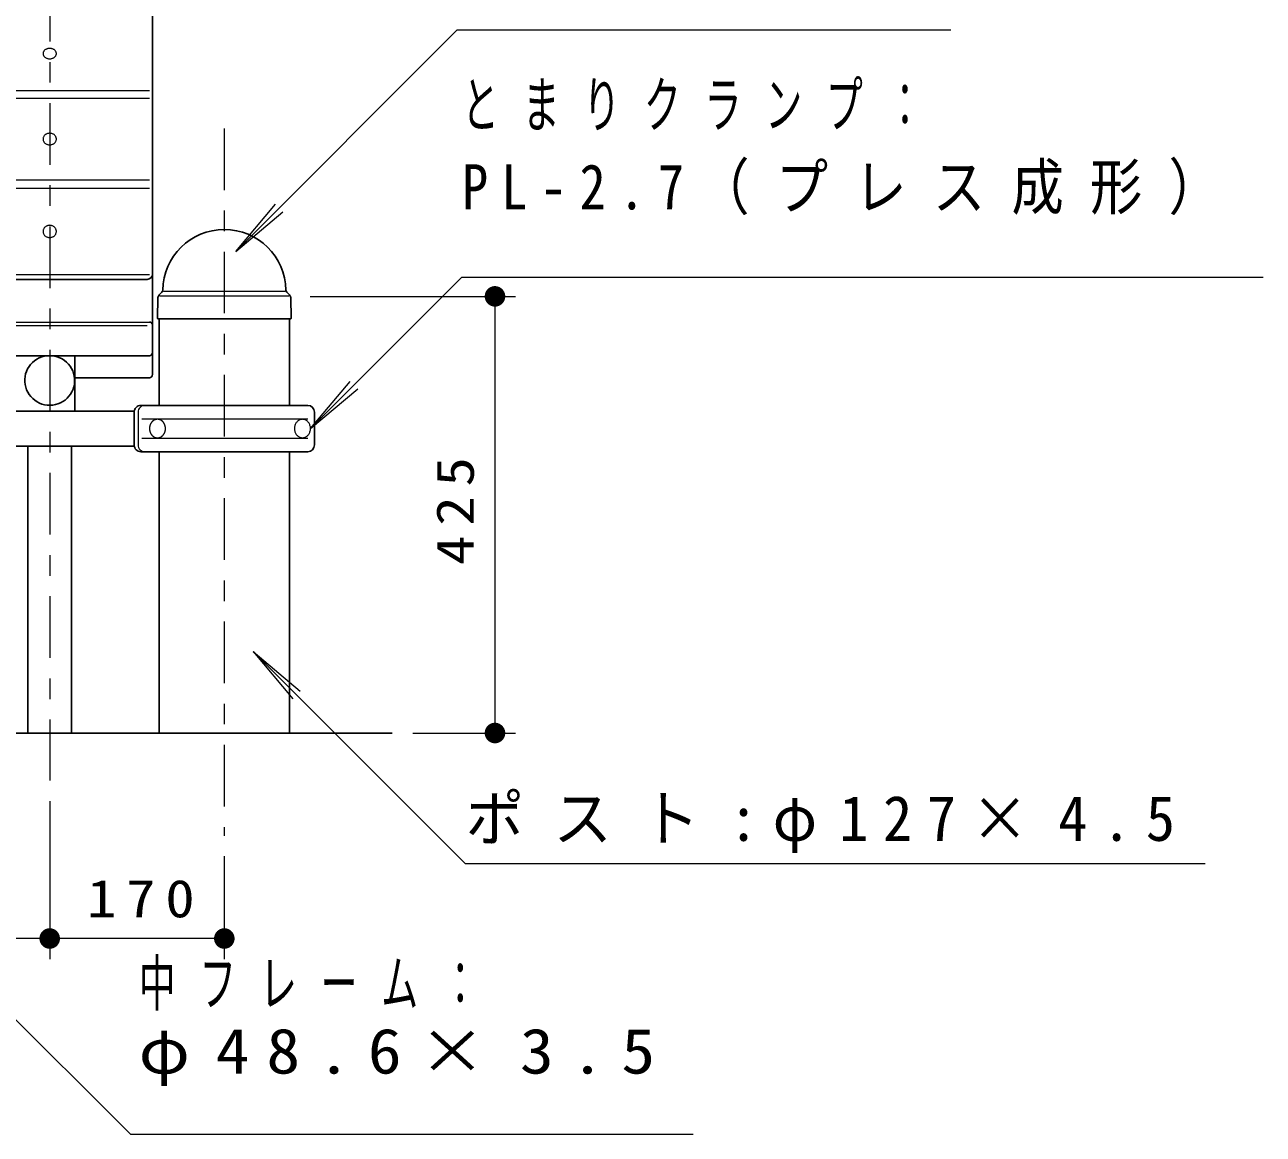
# Model space of a CAD drawing. Units: millimetres on the paper, scale 1:20. Extents: x -365 to 0, y -19 to 257.
# Drawn here: x -239.2 to -178.9, y 62.3 to 116.3 of the extents above; entities that cross this region are included whole.
import ezdxf

# ---------------------------------------------------------------- set-up
doc = ezdxf.new("R2010")
doc.units = ezdxf.units.MM
doc.linetypes.add('USER2', pattern=[6, 3, -1, 1, -1])
doc.layers.add('LY_1', color=7, linetype='Continuous', lineweight=13)
doc.styles.add('ＭＳ ゴシック', font='')
doc.styles.get('ＭＳ ゴシック').set_extended_font_data('MS Gothic')

# ---------------------------------------------------------------- blocks, each defined once
blk = doc.blocks.new('filled_dot')
at = {"color": 0, "linetype": 'Continuous', "lineweight": -2, "const_width": 1.25}
blk.add_lwpolyline([(-0.625, 0, 1), (0.625, 0, 1)], format="xyb", close=True, dxfattribs=at)

msp = doc.modelspace()

# ---------------------------------------------------------------- linework, layer by layer
at = {"layer": 'LY_1', "linetype": 'USER2'}
for p, q in [((-237.944, 130.501), (-237.944, 79.529)), ((-229.444, 111.271), (-229.444, 76.846))]:
    msp.add_line(p, q, dxfattribs=at)
at = {"layer": 'LY_1', "lineweight": 25}
for p, q in [((-232.944, 99.286), (-232.944, 125.272)), ((-306.55, 103.923), (-233.194, 103.923)), ((-232.615, 103.175), (-232.487, 103.302)), ((-226.273, 103.175), (-226.401, 103.302)), ((-232.694, 102.021), (-232.673, 103.037)), ((-226.194, 102.021), (-226.214, 103.037)), ((-232.669, 101.996), (-226.219, 101.996)), ((-232.619, 101.996), (-232.619, 97.788)), ((-226.269, 101.996), (-226.269, 97.788)), ((-307.794, 100.205), (-233.094, 100.205)), ((-236.729, 100.205), (-236.729, 97.513)), ((-236.729, 99.136), (-233.094, 99.136)), ((-233.507, 97.788), (-225.381, 97.788)), ((-307.056, 97.513), (-233.832, 97.513)), ((-233.832, 97.464), (-233.832, 95.863)), ((-225.056, 97.463), (-225.056, 95.863)), ((-307.056, 95.813), (-233.832, 95.813)), ((-239.011, 95.813), (-239.011, 81.846)), ((-236.876, 95.813), (-236.876, 81.846)), ((-233.507, 95.538), (-225.381, 95.538)), ((-232.619, 95.538), (-232.619, 81.846)), ((-226.269, 95.538), (-226.269, 81.846)), ((-319.619, 81.846), (-221.269, 81.846))]:
    msp.add_line(p, q, dxfattribs=at)
at = {"layer": 'LY_1'}
for p, q in [((-218.105, 116.063), (-228.888, 105.28)), ((-218.105, 116.063), (-194.077, 116.063)), ((-303.865, 113.117), (-233.094, 113.117)), ((-303.865, 112.739), (-233.094, 112.739)), ((-303.865, 108.765), (-233.094, 108.765)), ((-303.865, 108.356), (-233.094, 108.356)), ((-228.888, 105.28), (-226.959, 107.578)), ((-228.888, 105.28), (-226.59, 107.208)), ((-306.119, 104.158), (-233.094, 104.158)), ((-217.884, 104.029), (-225.25, 96.663)), ((-217.884, 104.029), (-178.872, 104.029)), ((-232.601, 103.118), (-226.287, 103.118)), ((-232.4, 103.346), (-226.488, 103.346)), ((-225.269, 103.096), (-215.269, 103.096)), ((-216.269, 103.096), (-216.269, 81.846)), ((-270.444, 101.846), (-233.094, 101.846)), ((-270.444, 101.677), (-233.194, 101.677)), ((-225.25, 96.663), (-223.322, 98.961)), ((-225.25, 96.663), (-222.952, 98.591)), ((-234.018, 62.322), (-269.788, 97.985)), ((-233.643, 97.463), (-233.643, 95.863)), ((-233.455, 97.138), (-225.381, 97.138)), ((-233.455, 96.188), (-225.381, 96.188)), ((-228.047, 85.806), (-226.116, 83.51)), ((-228.047, 85.806), (-225.747, 83.881)), ((-217.716, 75.5), (-228.047, 85.806)), ((-220.269, 81.846), (-215.269, 81.846)), ((-237.944, 78.529), (-237.944, 70.846)), ((-237.944, 78.529), (-237.944, 70.846)), ((-229.444, 75.846), (-229.444, 70.846)), ((-217.716, 75.5), (-181.703, 75.5)), ((-237.944, 71.846), (-302.944, 71.846)), ((-229.444, 71.846), (-237.944, 71.846)), ((-234.018, 62.322), (-206.616, 62.322))]:
    msp.add_line(p, q, dxfattribs=at)
for points in [[(-237.619, 114.91), (-237.62, 114.932), (-237.624, 114.953), (-237.63, 114.975), (-237.639, 114.996), (-237.649, 115.016), (-237.662, 115.036), (-237.678, 115.055), (-237.695, 115.072), (-237.714, 115.088), (-237.735, 115.103), (-237.758, 115.117), (-237.781, 115.129), (-237.807, 115.139), (-237.833, 115.147), (-237.86, 115.154), (-237.888, 115.159), (-237.916, 115.162), (-237.944, 115.163), (-237.972, 115.162), (-238, 115.159), (-238.028, 115.154), (-238.055, 115.147), (-238.081, 115.139), (-238.106, 115.129), (-238.13, 115.117), (-238.153, 115.103), (-238.174, 115.088), (-238.193, 115.072), (-238.21, 115.055), (-238.225, 115.036), (-238.238, 115.016), (-238.249, 114.996), (-238.258, 114.975), (-238.264, 114.953), (-238.268, 114.932), (-238.269, 114.91), (-238.268, 114.887), (-238.264, 114.866), (-238.258, 114.844), (-238.249, 114.823), (-238.238, 114.803), (-238.225, 114.783), (-238.21, 114.764), (-238.193, 114.747), (-238.174, 114.731), (-238.153, 114.716), (-238.13, 114.702), (-238.106, 114.69), (-238.081, 114.68), (-238.055, 114.672), (-238.028, 114.665), (-238, 114.66), (-237.972, 114.657), (-237.944, 114.657), (-237.916, 114.657), (-237.888, 114.66), (-237.86, 114.665), (-237.833, 114.672), (-237.807, 114.68), (-237.781, 114.69), (-237.758, 114.702), (-237.735, 114.716), (-237.714, 114.731), (-237.695, 114.747), (-237.678, 114.764), (-237.662, 114.783), (-237.649, 114.803), (-237.639, 114.823), (-237.63, 114.844), (-237.624, 114.866), (-237.62, 114.887)], [(-237.619, 110.752), (-237.62, 110.776), (-237.624, 110.8), (-237.63, 110.824), (-237.639, 110.848), (-237.649, 110.87), (-237.662, 110.892), (-237.678, 110.913), (-237.695, 110.932), (-237.714, 110.95), (-237.735, 110.967), (-237.758, 110.982), (-237.781, 110.995), (-237.807, 111.006), (-237.833, 111.015), (-237.86, 111.023), (-237.888, 111.028), (-237.916, 111.031), (-237.944, 111.032), (-237.972, 111.031), (-238, 111.028), (-238.028, 111.023), (-238.055, 111.015), (-238.081, 111.006), (-238.106, 110.995), (-238.13, 110.982), (-238.153, 110.967), (-238.174, 110.95), (-238.193, 110.932), (-238.21, 110.913), (-238.225, 110.892), (-238.238, 110.87), (-238.249, 110.848), (-238.258, 110.824), (-238.264, 110.8), (-238.268, 110.776), (-238.269, 110.752), (-238.268, 110.727), (-238.264, 110.703), (-238.258, 110.679), (-238.249, 110.656), (-238.238, 110.633), (-238.225, 110.612), (-238.21, 110.591), (-238.193, 110.571), (-238.174, 110.553), (-238.153, 110.537), (-238.13, 110.522), (-238.106, 110.509), (-238.081, 110.498), (-238.055, 110.488), (-238.028, 110.481), (-238, 110.476), (-237.972, 110.472), (-237.944, 110.471), (-237.916, 110.472), (-237.888, 110.476), (-237.86, 110.481), (-237.833, 110.488), (-237.807, 110.498), (-237.781, 110.509), (-237.758, 110.522), (-237.735, 110.537), (-237.714, 110.553), (-237.695, 110.571), (-237.678, 110.591), (-237.662, 110.612), (-237.649, 110.633), (-237.639, 110.656), (-237.63, 110.679), (-237.624, 110.703), (-237.62, 110.727)], [(-237.619, 106.257), (-237.62, 106.283), (-237.624, 106.308), (-237.63, 106.333), (-237.639, 106.358), (-237.649, 106.382), (-237.662, 106.405), (-237.678, 106.427), (-237.695, 106.447), (-237.714, 106.466), (-237.735, 106.484), (-237.758, 106.499), (-237.781, 106.513), (-237.807, 106.525), (-237.833, 106.535), (-237.86, 106.543), (-237.888, 106.549), (-237.916, 106.552), (-237.944, 106.553), (-237.972, 106.552), (-238, 106.549), (-238.028, 106.543), (-238.055, 106.535), (-238.081, 106.525), (-238.106, 106.513), (-238.13, 106.499), (-238.153, 106.484), (-238.174, 106.466), (-238.193, 106.447), (-238.21, 106.427), (-238.225, 106.405), (-238.238, 106.382), (-238.249, 106.358), (-238.258, 106.333), (-238.264, 106.308), (-238.268, 106.283), (-238.269, 106.257), (-238.268, 106.231), (-238.264, 106.205), (-238.258, 106.18), (-238.249, 106.155), (-238.238, 106.131), (-238.225, 106.109), (-238.21, 106.087), (-238.193, 106.066), (-238.174, 106.047), (-238.153, 106.03), (-238.13, 106.014), (-238.106, 106), (-238.081, 105.988), (-238.055, 105.978), (-238.028, 105.971), (-238, 105.965), (-237.972, 105.962), (-237.944, 105.96), (-237.916, 105.962), (-237.888, 105.965), (-237.86, 105.971), (-237.833, 105.978), (-237.807, 105.988), (-237.781, 106), (-237.758, 106.014), (-237.735, 106.03), (-237.714, 106.047), (-237.695, 106.066), (-237.678, 106.087), (-237.662, 106.109), (-237.649, 106.131), (-237.639, 106.155), (-237.63, 106.18), (-237.624, 106.205), (-237.62, 106.231)], [(-225.64, 97.113), (-225.674, 97.111), (-225.708, 97.106), (-225.741, 97.098), (-225.773, 97.086), (-225.805, 97.071), (-225.835, 97.053), (-225.864, 97.032), (-225.89, 97.008), (-225.916, 96.981), (-225.939, 96.952), (-225.959, 96.921), (-225.977, 96.888), (-225.993, 96.853), (-226.006, 96.817), (-226.016, 96.779), (-226.024, 96.741), (-226.028, 96.702), (-226.03, 96.663), (-226.028, 96.624), (-226.024, 96.585), (-226.016, 96.546), (-226.006, 96.509), (-225.993, 96.473), (-225.977, 96.438), (-225.959, 96.405), (-225.939, 96.374), (-225.916, 96.345), (-225.89, 96.318), (-225.864, 96.294), (-225.835, 96.273), (-225.805, 96.255), (-225.773, 96.24), (-225.741, 96.228), (-225.708, 96.22), (-225.674, 96.215), (-225.64, 96.213), (-225.606, 96.215), (-225.572, 96.22), (-225.539, 96.228), (-225.507, 96.24), (-225.475, 96.255), (-225.445, 96.273), (-225.416, 96.294), (-225.389, 96.318), (-225.364, 96.345), (-225.341, 96.374), (-225.321, 96.405), (-225.302, 96.438), (-225.287, 96.473), (-225.274, 96.509), (-225.264, 96.546), (-225.256, 96.585), (-225.252, 96.624), (-225.25, 96.663), (-225.252, 96.702), (-225.256, 96.741), (-225.264, 96.779), (-225.274, 96.817), (-225.287, 96.853), (-225.302, 96.888), (-225.321, 96.921), (-225.341, 96.952), (-225.364, 96.981), (-225.389, 97.008), (-225.416, 97.032), (-225.445, 97.053), (-225.475, 97.071), (-225.507, 97.086), (-225.539, 97.098), (-225.572, 97.106), (-225.606, 97.111)]]:
    msp.add_lwpolyline(points, close=True, dxfattribs=at)
at = {"layer": 'LY_1', "lineweight": 25}
msp.add_lwpolyline([(-238.076, 100.205), (-238.206, 100.184), (-238.333, 100.149), (-238.456, 100.1), (-238.572, 100.038), (-238.681, 99.964), (-238.782, 99.879), (-238.872, 99.784), (-238.952, 99.679), (-239.019, 99.566), (-239.074, 99.447), (-239.116, 99.323), (-239.144, 99.194), (-239.157, 99.064), (-239.157, 98.933), (-239.142, 98.802), (-239.113, 98.674), (-239.07, 98.55), (-239.013, 98.432), (-238.945, 98.32), (-238.864, 98.216), (-238.773, 98.121), (-238.671, 98.037), (-238.561, 97.965), (-238.444, 97.904), (-238.321, 97.857), (-238.194, 97.823), (-238.063, 97.803), (-237.931, 97.797), (-237.8, 97.806), (-237.67, 97.828), (-237.543, 97.865), (-237.421, 97.915), (-237.305, 97.978), (-237.197, 98.052), (-237.097, 98.139), (-237.008, 98.235), (-236.929, 98.341), (-236.863, 98.454), (-236.809, 98.574), (-236.769, 98.699), (-236.742, 98.827), (-236.73, 98.958), (-236.732, 99.089), (-236.748, 99.219), (-236.779, 99.347), (-236.823, 99.47), (-236.88, 99.589), (-236.95, 99.7), (-237.032, 99.803), (-237.125, 99.896), (-237.227, 99.979), (-237.337, 100.051), (-237.455, 100.11), (-237.579, 100.156), (-237.694, 100.186), (-237.812, 100.205)], dxfattribs=at)
at = {"layer": 'LY_1'}
msp.add_lwpolyline([(-233.067, 96.808), (-233.069, 96.803), (-233.07, 96.797), (-233.071, 96.792), (-233.073, 96.787), (-233.074, 96.781), (-233.075, 96.776), (-233.076, 96.771), (-233.078, 96.765), (-233.079, 96.76), (-233.08, 96.754), (-233.081, 96.749), (-233.082, 96.744), (-233.082, 96.738), (-233.083, 96.733), (-233.084, 96.727), (-233.084, 96.722), (-233.085, 96.716), (-233.086, 96.711), (-233.086, 96.705), (-233.087, 96.7), (-233.087, 96.694), (-233.087, 96.689), (-233.087, 96.683), (-233.088, 96.677), (-233.088, 96.672), (-233.088, 96.666), (-233.088, 96.661), (-233.088, 96.655), (-233.088, 96.65), (-233.087, 96.644), (-233.087, 96.639), (-233.087, 96.633), (-233.087, 96.628), (-233.086, 96.622), (-233.086, 96.617), (-233.085, 96.611), (-233.085, 96.606), (-233.084, 96.6), (-233.083, 96.595), (-233.083, 96.589), (-233.082, 96.584), (-233.081, 96.578), (-233.08, 96.573), (-233.079, 96.567), (-233.078, 96.562), (-233.077, 96.557), (-233.076, 96.551), (-233.074, 96.546), (-233.073, 96.541), (-233.072, 96.535), (-233.07, 96.53), (-233.069, 96.525), (-233.067, 96.519), (-233.066, 96.514), (-233.064, 96.509), (-233.063, 96.504), (-233.061, 96.499), (-233.059, 96.493), (-233.057, 96.488), (-233.055, 96.483), (-233.053, 96.478), (-233.051, 96.473), (-233.049, 96.468), (-233.047, 96.463), (-233.045, 96.458), (-233.043, 96.453), (-233.041, 96.448), (-233.038, 96.443), (-233.036, 96.439), (-233.034, 96.434), (-233.031, 96.429), (-233.029, 96.424), (-233.026, 96.42), (-233.023, 96.415), (-233.021, 96.41), (-233.018, 96.406), (-233.015, 96.401), (-233.012, 96.397), (-233.01, 96.392), (-233.007, 96.388), (-233.004, 96.384), (-233.001, 96.379), (-232.998, 96.375), (-232.995, 96.371), (-232.991, 96.367), (-232.988, 96.362), (-232.985, 96.358), (-232.982, 96.354), (-232.978, 96.35), (-232.975, 96.346), (-232.972, 96.342), (-232.968, 96.339), (-232.965, 96.335), (-232.961, 96.331), (-232.958, 96.327), (-232.954, 96.324), (-232.95, 96.32), (-232.947, 96.316), (-232.943, 96.313), (-232.939, 96.309), (-232.935, 96.306), (-232.932, 96.303), (-232.928, 96.299), (-232.924, 96.296), (-232.92, 96.293), (-232.916, 96.29), (-232.912, 96.287), (-232.908, 96.284), (-232.904, 96.281), (-232.9, 96.278), (-232.896, 96.275), (-232.892, 96.272), (-232.887, 96.27), (-232.883, 96.267), (-232.879, 96.264), (-232.875, 96.262), (-232.87, 96.259), (-232.866, 96.257), (-232.862, 96.254), (-232.857, 96.252), (-232.853, 96.25), (-232.849, 96.248), (-232.844, 96.246), (-232.84, 96.244), (-232.835, 96.242), (-232.831, 96.24), (-232.826, 96.238), (-232.822, 96.236), (-232.817, 96.234), (-232.812, 96.233), (-232.808, 96.231), (-232.803, 96.23), (-232.799, 96.228), (-232.794, 96.227), (-232.789, 96.225), (-232.785, 96.224), (-232.78, 96.223), (-232.775, 96.222), (-232.771, 96.221), (-232.766, 96.22), (-232.761, 96.219), (-232.756, 96.218), (-232.752, 96.217), (-232.747, 96.216), (-232.742, 96.216), (-232.737, 96.215), (-232.733, 96.215), (-232.728, 96.214), (-232.723, 96.214), (-232.718, 96.214), (-232.713, 96.213), (-232.709, 96.213), (-232.704, 96.213), (-232.699, 96.213), (-232.694, 96.213), (-232.689, 96.213), (-232.685, 96.213), (-232.68, 96.213), (-232.675, 96.214), (-232.67, 96.214), (-232.665, 96.215), (-232.661, 96.215), (-232.656, 96.216), (-232.651, 96.216), (-232.646, 96.217), (-232.642, 96.218), (-232.637, 96.219), (-232.632, 96.219), (-232.627, 96.22), (-232.623, 96.221), (-232.618, 96.223), (-232.613, 96.224), (-232.609, 96.225), (-232.604, 96.226), (-232.599, 96.228), (-232.595, 96.229), (-232.59, 96.231), (-232.585, 96.232), (-232.581, 96.234), (-232.576, 96.235), (-232.572, 96.237), (-232.567, 96.239), (-232.563, 96.241), (-232.558, 96.243), (-232.554, 96.245), (-232.549, 96.247), (-232.545, 96.249), (-232.54, 96.251), (-232.536, 96.254), (-232.532, 96.256), (-232.527, 96.258), (-232.523, 96.261), (-232.519, 96.263), (-232.515, 96.266), (-232.51, 96.269), (-232.506, 96.271), (-232.502, 96.274), (-232.498, 96.277), (-232.494, 96.28), (-232.49, 96.283), (-232.486, 96.286), (-232.482, 96.289), (-232.478, 96.292), (-232.474, 96.295), (-232.47, 96.298), (-232.466, 96.301), (-232.462, 96.305), (-232.458, 96.308), (-232.455, 96.312), (-232.451, 96.315), (-232.447, 96.319), (-232.443, 96.322), (-232.44, 96.326), (-232.436, 96.33), (-232.433, 96.333), (-232.429, 96.337), (-232.426, 96.341), (-232.422, 96.345), (-232.419, 96.349), (-232.416, 96.353), (-232.412, 96.357), (-232.409, 96.361), (-232.406, 96.365), (-232.403, 96.369), (-232.4, 96.373), (-232.397, 96.378), (-232.394, 96.382), (-232.391, 96.386), (-232.388, 96.391), (-232.385, 96.395), (-232.382, 96.4), (-232.379, 96.404), (-232.377, 96.409), (-232.374, 96.413), (-232.371, 96.418), (-232.369, 96.423), (-232.366, 96.427), (-232.364, 96.432), (-232.361, 96.437), (-232.359, 96.442), (-232.356, 96.447), (-232.354, 96.451), (-232.352, 96.456), (-232.35, 96.461), (-232.348, 96.466), (-232.346, 96.471), (-232.344, 96.476), (-232.342, 96.481), (-232.34, 96.486), (-232.338, 96.491), (-232.336, 96.497), (-232.334, 96.502), (-232.333, 96.507), (-232.331, 96.512), (-232.329, 96.517), (-232.328, 96.523), (-232.326, 96.528), (-232.325, 96.533), (-232.324, 96.539), (-232.322, 96.544), (-232.321, 96.549), (-232.32, 96.555), (-232.319, 96.56), (-232.318, 96.565), (-232.317, 96.571), (-232.316, 96.576), (-232.315, 96.582), (-232.314, 96.587), (-232.313, 96.593), (-232.312, 96.598), (-232.312, 96.604), (-232.311, 96.609), (-232.311, 96.615), (-232.31, 96.62), (-232.31, 96.626), (-232.309, 96.631), (-232.309, 96.637), (-232.309, 96.642), (-232.309, 96.648), (-232.308, 96.653), (-232.308, 96.659), (-232.308, 96.664), (-232.308, 96.67), (-232.309, 96.675), (-232.309, 96.681), (-232.309, 96.687), (-232.309, 96.692), (-232.31, 96.698), (-232.31, 96.703), (-232.31, 96.709), (-232.311, 96.714), (-232.311, 96.72), (-232.312, 96.725), (-232.313, 96.731), (-232.314, 96.736), (-232.314, 96.742), (-232.315, 96.747), (-232.316, 96.752), (-232.317, 96.758), (-232.318, 96.763), (-232.319, 96.769), (-232.32, 96.774), (-232.322, 96.779), (-232.323, 96.785), (-232.324, 96.79), (-232.326, 96.795), (-232.327, 96.801), (-232.329, 96.806), (-232.33, 96.811), (-232.332, 96.816), (-232.333, 96.822), (-232.335, 96.827), (-232.337, 96.832), (-232.339, 96.837), (-232.341, 96.842), (-232.343, 96.847), (-232.345, 96.852), (-232.347, 96.857), (-232.349, 96.862), (-232.351, 96.867), (-232.353, 96.872), (-232.355, 96.877), (-232.358, 96.882), (-232.36, 96.887), (-232.362, 96.891), (-232.365, 96.896), (-232.367, 96.901), (-232.37, 96.906), (-232.373, 96.91), (-232.375, 96.915), (-232.378, 96.919), (-232.381, 96.924), (-232.383, 96.928), (-232.386, 96.933), (-232.389, 96.937), (-232.392, 96.942), (-232.395, 96.946), (-232.398, 96.95), (-232.401, 96.955), (-232.404, 96.959), (-232.408, 96.963), (-232.411, 96.967), (-232.414, 96.971), (-232.417, 96.975), (-232.421, 96.979), (-232.424, 96.983), (-232.428, 96.987), (-232.431, 96.991), (-232.435, 96.994), (-232.438, 96.998), (-232.442, 97.002), (-232.445, 97.005), (-232.449, 97.009), (-232.453, 97.013), (-232.457, 97.016), (-232.46, 97.019), (-232.464, 97.023), (-232.468, 97.026), (-232.472, 97.029), (-232.476, 97.033), (-232.48, 97.036), (-232.484, 97.039), (-232.488, 97.042), (-232.492, 97.045), (-232.496, 97.048), (-232.5, 97.05), (-232.504, 97.053), (-232.508, 97.056), (-232.513, 97.059), (-232.517, 97.061), (-232.521, 97.064), (-232.525, 97.066), (-232.53, 97.069), (-232.534, 97.071), (-232.538, 97.073), (-232.543, 97.076), (-232.547, 97.078), (-232.552, 97.08), (-232.556, 97.082), (-232.561, 97.084), (-232.565, 97.086), (-232.57, 97.088), (-232.574, 97.09), (-232.579, 97.091), (-232.583, 97.093), (-232.588, 97.095), (-232.592, 97.096), (-232.597, 97.098), (-232.602, 97.099), (-232.606, 97.1), (-232.611, 97.102), (-232.616, 97.103), (-232.62, 97.104), (-232.625, 97.105), (-232.63, 97.106), (-232.635, 97.107), (-232.639, 97.108), (-232.644, 97.109), (-232.649, 97.109), (-232.654, 97.11), (-232.658, 97.111), (-232.663, 97.111), (-232.668, 97.112), (-232.673, 97.112), (-232.677, 97.112), (-232.682, 97.113), (-232.687, 97.113), (-232.692, 97.113), (-232.697, 97.113), (-232.701, 97.113), (-232.706, 97.113), (-232.711, 97.113), (-232.716, 97.112), (-232.721, 97.112), (-232.725, 97.112), (-232.73, 97.111), (-232.735, 97.111), (-232.74, 97.11), (-232.745, 97.11), (-232.749, 97.109), (-232.754, 97.108), (-232.759, 97.107), (-232.764, 97.107), (-232.768, 97.106), (-232.773, 97.105), (-232.778, 97.103), (-232.782, 97.102), (-232.787, 97.101), (-232.792, 97.1), (-232.796, 97.098), (-232.801, 97.097), (-232.806, 97.095), (-232.81, 97.094), (-232.815, 97.092), (-232.819, 97.091), (-232.824, 97.089), (-232.828, 97.087), (-232.833, 97.085), (-232.837, 97.083), (-232.842, 97.081), (-232.846, 97.079), (-232.851, 97.077), (-232.855, 97.075), (-232.86, 97.072), (-232.864, 97.07), (-232.868, 97.068), (-232.873, 97.065), (-232.877, 97.063), (-232.881, 97.06), (-232.885, 97.058), (-232.89, 97.055), (-232.894, 97.052), (-232.898, 97.049), (-232.902, 97.046), (-232.906, 97.044), (-232.91, 97.041), (-232.914, 97.037), (-232.918, 97.034), (-232.922, 97.031), (-232.926, 97.028), (-232.93, 97.025), (-232.934, 97.021), (-232.937, 97.018), (-232.941, 97.015), (-232.945, 97.011), (-232.949, 97.008), (-232.952, 97.004), (-232.956, 97), (-232.959, 96.997), (-232.963, 96.993), (-232.967, 96.989), (-232.97, 96.985), (-232.973, 96.981), (-232.977, 96.977), (-232.98, 96.973), (-232.983, 96.969), (-232.987, 96.965), (-232.99, 96.961), (-232.993, 96.957), (-232.996, 96.953), (-232.999, 96.949), (-233.002, 96.944), (-233.005, 96.94), (-233.008, 96.936), (-233.011, 96.931), (-233.014, 96.927), (-233.017, 96.922), (-233.019, 96.918), (-233.022, 96.913), (-233.025, 96.908), (-233.027, 96.904), (-233.03, 96.899), (-233.032, 96.894), (-233.035, 96.89), (-233.037, 96.885), (-233.04, 96.88), (-233.042, 96.875), (-233.044, 96.87), (-233.046, 96.865), (-233.048, 96.86), (-233.05, 96.855), (-233.052, 96.85), (-233.054, 96.845), (-233.056, 96.84), (-233.058, 96.835), (-233.06, 96.83), (-233.062, 96.825), (-233.063, 96.819), (-233.065, 96.814), (-233.067, 96.809)], dxfattribs=at)
at = {"layer": 'LY_1', "lineweight": 25}
for centre, radius, start, end in [((-229.444, 103.346), 3, 1.14005, 178.85842), ((-233.194, 104.173), 0.25, 270, 0), ((-232.474, 103.033), 0.2, 135, 178.99605), ((-232.593, 103.409), 0.15, 315, 358.85842), ((-226.295, 103.408), 0.15, 181.14005, 225), ((-226.414, 103.033), 0.2, 1.00395, 45), ((-232.669, 102.021), 0.025, 178.87801, 270), ((-226.219, 102.021), 0.025, 270, 1.12199), ((-233.094, 101.696), 0.15, 360, 90), ((-233.094, 100.355), 0.15, 270, 0.00001), ((-233.094, 99.286), 0.15, 270, 0.00001), ((-233.507, 97.463), 0.325, 90, 180.00001), ((-225.381, 97.463), 0.325, 0, 90), ((-233.507, 95.863), 0.325, 179.99999, 270), ((-225.381, 95.863), 0.325, 270, 0)]:
    msp.add_arc(centre, radius, start, end, dxfattribs=at)
at = {"layer": 'LY_1'}
for centre, start, end in [((-233.318, 97.463), 90, 180.00001), ((-233.318, 95.863), 179.99999, 270)]:
    msp.add_arc(centre, 0.325, start, end, dxfattribs=at)

# ---------------------------------------------------------------- block references
at = {"layer": 'LY_1', "xscale": 0.4, "yscale": 0.4}
for p, rotation in [((-216.269, 103.096), 270), ((-216.269, 81.846), 90), ((-237.944, 71.846), 180), ((-229.444, 71.846), 180)]:
    msp.add_blockref('filled_dot', p, dxfattribs=dict(at, rotation=rotation))
msp.add_blockref('filled_dot', (-237.944, 71.846), dxfattribs=at)

# ---------------------------------------------------------------- texts
at = {"layer": 'LY_1', "style": 'ＭＳ ゴシック'}
for s, insert, char_height, attachment_point in [('\\T1.64;\\W0.6;とまりクランプ：', (-217.872, 113.529), 2.199, 1), ('\\T1.5;\\W0.85;PL-2.7（プレス成形）', (-217.872, 109.529), 2.199, 1), ('\\T1.5;\\W0.95;ポスト:φ127×4.5', (-217.703, 76), 2.199, 7), ('\\T1.33;\\W1.15;170', (-233.273, 72.846), 1.833, 8), ('\\T1.64;\\W0.6;中フレーム：', (-233.616, 70.772), 2.199, 1), ('\\T1.5;\\W1.1;φ48.6×3.5', (-233.616, 67.472), 2.199, 1)]:
    msp.add_mtext(s, dxfattribs=dict(at, insert=insert, char_height=char_height, attachment_point=attachment_point))
at = {"layer": 'LY_1', "insert": (-217.269, 92.887), "char_height": 1.833, "attachment_point": 8, "rotation": 90, "style": 'ＭＳ ゴシック'}
msp.add_mtext('\\T1.33;\\W1.15;425', dxfattribs=at)

doc.saveas('drawing.dxf')
